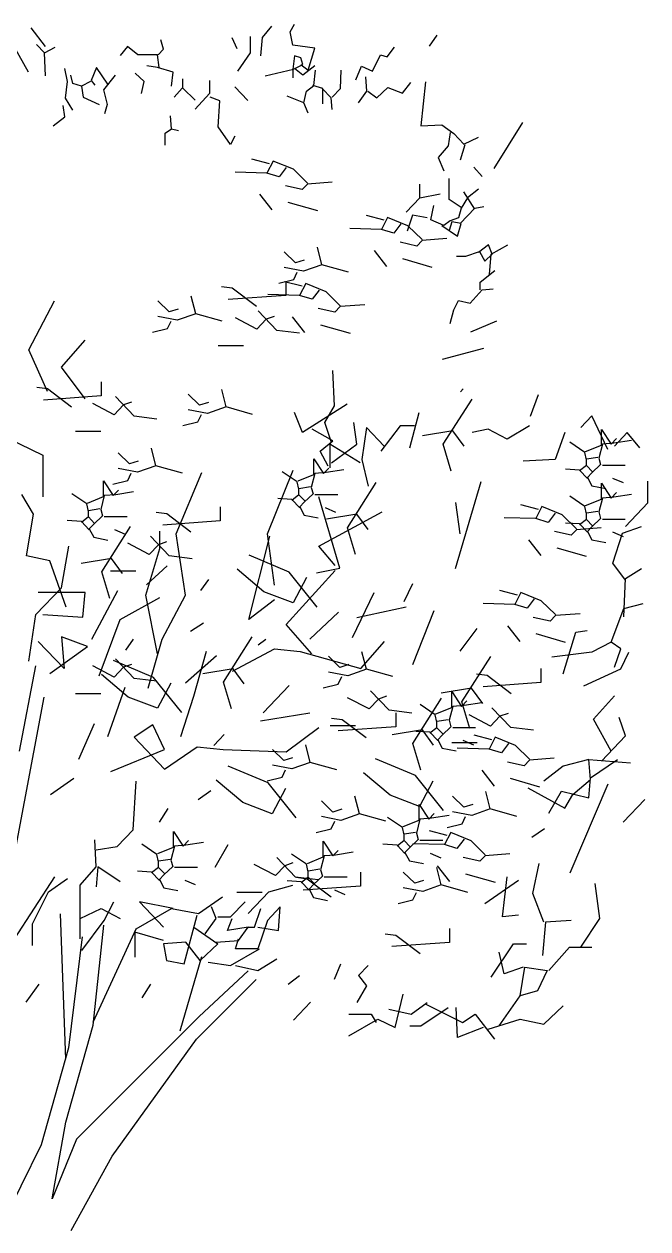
# Model space of a CAD drawing. Header units: millimetres. Extents: x 454 to 24074, y 929 to 15016.
# Drawn here: x 18737 to 19754, y 2039 to 4001 of the extents above; entities that cross this region are included whole.
import ezdxf

# ---------------------------------------------------------------- set-up
doc = ezdxf.new("R2010")
doc.units = ezdxf.units.MM
doc.linetypes.add('0', pattern=[0])
doc.layers.add('cadblocksdwg.com', color=255, linetype='Continuous')

# ---------------------------------------------------------------- blocks, each defined once
blk = doc.blocks.new('Trees side 022_cad-block.com')
at = {"linetype": '0'}
for p, q in [((299.6, 5925.7), (254.5, 5984.7)), ((993.1, 5954), (1022.3, 5990.7)), ((1080.8, 5972.4), (1095.4, 5996.9)), ((1089.5, 5929.5), (1080.8, 5972.4)), ((1525.8, 5926.6), (1550.7, 5961.3)), ((246.1, 5843.1), (201, 5922.8)), ((296.8, 5905.1), (271.4, 5931.6)), ((296.8, 5905.1), (330.6, 5922.8)), ((561.5, 5925.7), (538.9, 5896.2)), ((595.3, 5899.2), (561.5, 5925.7)), ((676.9, 5916.9), (668.5, 5946.4)), ((912.4, 5917.9), (895.9, 5952.6)), ((955.1, 5905), (955.1, 5957.1)), ((987.3, 5895.8), (993.1, 5954)), ((1159.7, 5920.3), (1089.5, 5929.5)), ((1390.5, 5892.8), (1413.9, 5923.4)), ((299.6, 5831.3), (296.8, 5905.1)), ((657.2, 5899.2), (595.3, 5899.2)), ((662.8, 5857.9), (657.2, 5899.2)), ((660, 5899.2), (676.9, 5916.9)), ((914.2, 5846.9), (955.1, 5905)), ((1095.4, 5895.8), (1089.5, 5853)), ((1115.8, 5889.7), (1095.4, 5895.8)), ((1121.7, 5868.3), (1115.8, 5889.7)), ((1139.2, 5849.9), (1159.7, 5920.3)), ((1343.7, 5846.9), (1370, 5898.9)), ((1370, 5898.9), (1390.5, 5892.8)), ((370, 5813.6), (361.5, 5854.9)), ((462.9, 5857.9), (446, 5816.6)), ((499.5, 5804.8), (462.9, 5857.9)), ((657.2, 5857.9), (623.4, 5863.8)), ((707.9, 5843.1), (657.2, 5857.9)), ((1001.9, 5831.6), (1092.4, 5853)), ((1089.5, 5853), (1089.5, 5825.4)), ((1092.4, 5853), (1121.7, 5868.3)), ((1095.4, 5856), (1121.7, 5834.6)), ((1115.8, 5868.3), (1139.2, 5849.9)), ((1121.7, 5834.6), (1159.7, 5865.2)), ((1156.7, 5800.9), (1162.6, 5849.9)), ((1241.5, 5791.8), (1244.4, 5849.9)), ((1291.1, 5819.3), (1308.7, 5862.2)), ((1308.7, 5862.2), (1343.7, 5846.9)), ((364.4, 5760.5), (370, 5813.6)), ((386.9, 5807.7), (381.3, 5834.3)), ((415, 5798.9), (386.9, 5807.7)), ((443.2, 5813.6), (415, 5798.9)), ((446, 5816.6), (457.3, 5801.8)), ((522, 5834.3), (485.4, 5787.1)), ((615, 5813.6), (586.8, 5840.2)), ((606.5, 5775.3), (615, 5813.6)), ((702.3, 5798.9), (707.9, 5843.1)), ((738.9, 5793), (738.9, 5822.5)), ((823.3, 5816.6), (823.3, 5775.3)), ((1326.2, 5782.6), (1323.3, 5828.5)), ((1440.2, 5776.5), (1466.4, 5810.1)), ((1513.2, 5813.2), (1498.6, 5672.4)), ((415, 5798.9), (420.7, 5763.5)), ((485.4, 5787.1), (496.7, 5739.9)), ((736, 5793), (710.7, 5763.5)), ((778.3, 5754.6), (738.9, 5793)), ((823.3, 5775.3), (778.3, 5725.1)), ((945.6, 5752.9), (904.2, 5796.3)), ((1124.6, 5745.8), (1072, 5767.3)), ((1124.6, 5745.8), (1133.4, 5782.6)), ((1133.4, 5782.6), (1156.7, 5800.9)), ((1185.9, 5791.8), (1153.8, 5800.9)), ((1212.2, 5761.2), (1183, 5791.8)), ((1185.9, 5742.8), (1185.9, 5791.8)), ((1215.2, 5764.2), (1241.5, 5791.8)), ((1299.9, 5745.8), (1326.2, 5782.6)), ((1329.1, 5782.6), (1358.3, 5761.2)), ((1358.3, 5761.2), (1393.4, 5794.8)), ((1393.4, 5794.8), (1440.2, 5776.5)), ((361.5, 5701.5), (355.9, 5736.9)), ((386.9, 5722.2), (364.4, 5760.5)), ((420.7, 5763.5), (471.4, 5739.9)), ((496.7, 5739.9), (488.3, 5710.4)), ((857.1, 5751.7), (826.1, 5763.5)), ((851.5, 5669.1), (857.1, 5751.7)), ((1139.2, 5712.2), (1124.6, 5745.8)), ((1215.2, 5724.4), (1212.2, 5761.2)), ((324.9, 5672), (361.5, 5701.5)), ((702.3, 5663.2), (699.4, 5704.5)), ((682.5, 5648.4), (702.3, 5663.2)), ((702.3, 5663.2), (724.8, 5657.3)), ((890.9, 5613), (851.5, 5669.1)), ((1498.6, 5672.4), (1565.8, 5675.4)), ((1565.8, 5675.4), (1603.8, 5647.9)), ((1733, 5535.8), (1824.2, 5683.4)), ((682.5, 5610.1), (682.5, 5648.4)), ((905, 5639.6), (890.9, 5613)), ((1592.1, 5651), (1586.2, 5608.1)), ((1603.8, 5647.9), (1635.9, 5614.2)), ((1635.9, 5614.2), (1682.7, 5635.6)), ((1586.2, 5608.1), (1554.1, 5571.4)), ((1638.8, 5611.2), (1624.2, 5562.2)), ((1015.5, 5551.2), (959.2, 5565.9)), ((1026.8, 5560), (1007, 5521.7)), ((1091.5, 5533.5), (1026.8, 5560)), ((1069, 5539.4), (1046.5, 5509.9)), ((1554.1, 5571.4), (1571.6, 5528.5)), ((1668.1, 5540.8), (1694.4, 5510.1)), ((1007, 5521.7), (905.7, 5524.6)), ((1046.5, 5509.9), (1007, 5521.7)), ((1136.6, 5489.2), (1091.5, 5533.5)), ((1589.2, 5436.7), (1589.2, 5504)), ((1119.7, 5468.6), (1066.2, 5480.4)), ((1136.6, 5486.3), (1119.7, 5468.6)), ((1215.4, 5492.2), (1136.6, 5486.3)), ((1495.7, 5442.8), (1495.7, 5485.7)), ((1671, 5406.1), (1635.9, 5461.2)), ((1682.7, 5470.4), (1647.6, 5442.8)), ((1023.9, 5403.7), (984.5, 5453.8)), ((1169.1, 5400.6), (1075.2, 5427.4)), ((1451.8, 5396.9), (1495.7, 5442.8)), ((1495.7, 5442.8), (1560, 5455)), ((1630.1, 5409.1), (1589.2, 5436.7)), ((1647.6, 5442.8), (1627.2, 5409.1)), ((1381.4, 5371.3), (1325, 5386)), ((1472.3, 5387.7), (1454.8, 5335.7)), ((1519, 5378.5), (1472.3, 5387.7)), ((1530.7, 5372.4), (1539.5, 5418.3)), ((1627.2, 5409.1), (1618.4, 5378.5)), ((1624.2, 5360.2), (1671, 5409.1)), ((1671, 5409.1), (1700.2, 5415.3)), ((1372.9, 5341.8), (1271.5, 5344.7)), ((1392.6, 5380.1), (1372.9, 5341.8)), ((1457.4, 5353.6), (1392.6, 5380.1)), ((1434.9, 5359.5), (1412.3, 5330)), ((1502.4, 5309.3), (1457.4, 5353.6)), ((1571.6, 5354), (1530.7, 5372.4)), ((1565.8, 5354), (1615.5, 5320.4)), ((1592.1, 5369.3), (1571.6, 5354)), ((1597.9, 5366.3), (1589.2, 5338.7)), ((1618.4, 5378.5), (1592.1, 5369.3)), ((1627.2, 5360.2), (1597.9, 5366.3)), ((1615.5, 5320.4), (1627.2, 5360.2)), ((1412.3, 5330), (1372.9, 5341.8)), ((1502.4, 5306.4), (1485.5, 5288.7)), ((1581.3, 5312.3), (1502.4, 5306.4)), ((1098.4, 5234.7), (1061.7, 5270.1)), ((1182.8, 5228.8), (1168.7, 5284.8)), ((1389.8, 5223.8), (1350.4, 5273.9)), ((1485.5, 5288.7), (1432, 5300.5)), ((1641.8, 5256.1), (1685.6, 5271.4)), ((1714.8, 5292.8), (1682.7, 5268.3)), ((1685.6, 5271.4), (1703.1, 5240.8)), ((1726.5, 5262.2), (1714.8, 5292.8)), ((1723.6, 5262.2), (1776.2, 5292.8)), ((1126.5, 5243.5), (1098.4, 5234.7)), ((1535, 5220.7), (1441, 5247.5)), ((1612.5, 5256.1), (1641.8, 5256.1)), ((1703.1, 5240.8), (1726.5, 5262.2)), ((1717.7, 5197.9), (1723.6, 5262.2)), ((1123.7, 5208.1), (1061.7, 5219.9)), ((1092.7, 5181.6), (1104, 5205.2)), ((1182.8, 5228.8), (1123.7, 5208.1)), ((1267.3, 5205.2), (1182.8, 5228.8)), ((1688.5, 5173.4), (1735.3, 5210.2)), ((896.5, 5153.7), (862.3, 5158.2)), ((973.3, 5095.5), (896.5, 5153.7)), ((1044.9, 5169.8), (1092.7, 5181.6)), ((1120, 5160.1), (1063.7, 5174.8)), ((1067.3, 5176.1), (1067.3, 5131.3)), ((1131.3, 5168.9), (1111.6, 5130.6)), ((1196.1, 5142.4), (1131.3, 5168.9)), ((1688.5, 5148.9), (1688.5, 5173.4)), ((247.1, 4957.2), (329.2, 5113.7)), ((779.6, 5072.3), (765.5, 5128.4)), ((1067.3, 5131.3), (883.6, 5117.9)), ((1111.6, 5130.6), (1010.2, 5133.5)), ((1151, 5118.8), (1111.6, 5130.6)), ((1173.5, 5148.3), (1151, 5118.8)), ((1241.1, 5098.1), (1196.1, 5142.4)), ((1603.8, 5084.7), (1618.4, 5115.3)), ((1618.4, 5115.3), (1656.4, 5106.1)), ((1656.4, 5106.1), (1694.4, 5148.9)), ((1694.4, 5148.9), (1729.4, 5152)), ((695.1, 5078.2), (658.5, 5113.6)), ((723.3, 5087.1), (695.1, 5078.2)), ((1038.8, 5019.5), (979, 5082.1)), ((1224.2, 5077.5), (1170.7, 5089.3)), ((1241.1, 5095.2), (1224.2, 5077.5)), ((1319.9, 5101.1), (1241.1, 5095.2)), ((1592.1, 5041.8), (1603.8, 5084.7)), ((720.5, 5051.7), (658.5, 5063.5)), ((689.5, 5025.1), (700.8, 5048.7)), ((779.6, 5072.3), (720.5, 5051.7)), ((864.1, 5048.7), (779.6, 5072.3)), ((974.7, 5023.9), (906.4, 5059.7)), ((1004.6, 5055.3), (974.7, 5023.9)), ((1030.2, 5064.2), (1004.6, 5055.3)), ((1128.5, 5012.6), (1089.1, 5062.7)), ((1658.4, 5014.8), (1741.3, 5049.6)), ((641.6, 5013.3), (689.5, 5025.1)), ((1111.4, 5010.5), (1038.8, 5019.5)), ((1273.7, 5009.5), (1179.7, 5036.3)), ((351.6, 4902.5), (426.3, 4988.5)), ((932, 4970.3), (850.9, 4970.3)), ((1567.2, 4928), (1699.8, 4962.7)), ((306.8, 4824.2), (247.1, 4957.2)), ((426.3, 4800.8), (351.6, 4902.5)), ((1223, 4778.9), (1217.9, 4891.2)), ((477.4, 4855.3), (477.4, 4810.6)), ((306.6, 4833), (272.4, 4837.4)), ((477.4, 4810.6), (293.8, 4797.2)), ((383.4, 4774.8), (306.6, 4833)), ((583.3, 4745.7), (523.5, 4808.3)), ((792.2, 4781), (755.6, 4816.4)), ((876.7, 4775.1), (862.6, 4831.1)), ((1625.3, 4823.8), (1633.5, 4832.5)), ((1849, 4745.6), (1873.9, 4815.1)), ((519.2, 4750.2), (450.9, 4785.9)), ((549.1, 4781.5), (519.2, 4750.2)), ((574.7, 4790.4), (549.1, 4781.5)), ((820.4, 4789.8), (792.2, 4781)), ((876.7, 4775.1), (817.6, 4754.4)), ((961.2, 4751.5), (876.7, 4775.1)), ((1263.8, 4784.2), (1120.9, 4693.3)), ((1192.3, 4725.4), (1223, 4778.9)), ((1570.1, 4655.9), (1662, 4800.3)), ((655.9, 4736.7), (583.3, 4745.7)), ((817.6, 4754.4), (755.6, 4766.2)), ((786.6, 4727.9), (797.8, 4751.5)), ((1120.9, 4693.3), (1095.3, 4757.5)), ((1462.9, 4645.2), (1493.6, 4757.5)), ((2045, 4746.8), (2009.2, 4709.4)), ((2096, 4639.8), (2045, 4746.8)), ((476.5, 4696.5), (395.4, 4696.5)), ((738.7, 4716.1), (786.6, 4727.9)), ((1217.9, 4666.6), (1151.5, 4704)), ((1212.8, 4661.2), (1192.3, 4725.4)), ((1294.4, 4655.9), (1284.2, 4725.4)), ((1325.1, 4709.4), (1309.8, 4607.7)), ((1381.2, 4650.5), (1325.1, 4709.4)), ((1432.3, 4714.7), (1371, 4634.5)), ((1478.2, 4714.7), (1432.3, 4714.7)), ((1600.8, 4698.7), (1503.8, 4682.6)), ((1636.5, 4650.5), (1600.8, 4698.7)), ((1713.1, 4704), (1662, 4693.3)), ((1774.4, 4671.9), (1713.1, 4704)), ((1845.8, 4714.7), (1774.4, 4671.9)), ((1958.2, 4693.3), (1927.5, 4607.7)), ((2075.4, 4653.4), (2075.4, 4703.6)), ((2075.4, 4703.6), (2106.4, 4656.4)), ((2157.3, 4693.3), (2116.4, 4650.5)), ((2198.1, 4645.2), (2157.3, 4693.3)), ((179.9, 4675.6), (291.9, 4620.9)), ((1177, 4634.5), (1217.9, 4666.6)), ((1304.7, 4597), (1207.6, 4655.9)), ((1207.6, 4655.9), (1207.6, 4581)), ((1212.8, 4597), (1294.4, 4655.9)), ((1595.7, 4570.3), (1570.1, 4655.9)), ((2021.9, 4629.8), (1974, 4662.3)), ((2024.7, 4632.8), (2075.4, 4653.4)), ((2078.2, 4656.4), (2067, 4612.1)), ((2114.8, 4659.3), (2078.2, 4656.4)), ((2106.4, 4656.4), (2123.3, 4674.1)), ((2171.1, 4668.2), (2114.8, 4659.3)), ((291.9, 4620.9), (291.9, 4487.9)), ((568.2, 4593.2), (531.6, 4628.6)), ((652.7, 4587.3), (638.6, 4643.4)), ((1202.5, 4586.3), (1177, 4634.5)), ((2027.5, 4606.2), (2021.9, 4629.8)), ((2027.5, 4609.2), (2064.1, 4615.1)), ((593.5, 4566.7), (531.6, 4578.5)), ((596.4, 4602.1), (568.2, 4593.2)), ((652.7, 4587.3), (593.5, 4566.7)), ((737.2, 4563.7), (652.7, 4587.3)), ((1157, 4559.6), (1157, 4609.7)), ((1157, 4609.7), (1188, 4562.5)), ((1188, 4562.5), (1204.8, 4580.2)), ((1309.8, 4607.7), (1330.2, 4522.2)), ((1927.5, 4607.7), (1825.4, 4602.4)), ((2005, 4573.8), (1960, 4576.7)), ((2027.5, 4588.5), (2005, 4570.8)), ((2027.5, 4588.5), (2027.5, 4606.2)), ((2047.2, 4567.9), (2027.5, 4588.5)), ((2072.6, 4591.5), (2044.4, 4564.9)), ((2067, 4612.1), (2072.6, 4591.5)), ((2151.4, 4588.5), (2078.2, 4588.5)), ((485, 4489.2), (485, 4539.3)), ((485, 4539.3), (515.9, 4492.1)), ((514.7, 4528.3), (562.6, 4540.1)), ((562.6, 4540.1), (573.8, 4563.7)), ((717.5, 4370.5), (799.6, 4566.1)), ((1008.7, 4370.5), (1090.8, 4573.9)), ((1103.5, 4536), (1055.6, 4568.4)), ((1106.3, 4538.9), (1157, 4559.6)), ((1159.8, 4562.5), (1148.5, 4518.3)), ((1196.4, 4565.5), (1159.8, 4562.5)), ((1252.7, 4574.3), (1196.4, 4565.5)), ((1608.7, 4259.4), (1691.6, 4537.3)), ((2030.4, 4547.2), (2005, 4573.8)), ((2044.4, 4564.9), (2030.4, 4550.2)), ((2030.4, 4550.2), (2044.4, 4523.6)), ((2145.8, 4532.5), (2112, 4547.2)), ((2223.7, 4468.7), (2223.7, 4538.2)), ((515.9, 4492.1), (532.8, 4509.8)), ((580.7, 4503.9), (524.4, 4495.1)), ((1109.1, 4512.4), (1103.5, 4536)), ((1109.1, 4515.3), (1145.7, 4521.2)), ((1109.1, 4494.7), (1109.1, 4512.4)), ((1148.5, 4518.3), (1154.2, 4497.6)), ((1264, 4389.9), (1355.9, 4534.3)), ((2044.4, 4523.6), (2089.5, 4514.8)), ((2075.4, 4481.3), (2075.4, 4531.5)), ((2075.4, 4531.5), (2106.4, 4484.3)), ((2106.4, 4484.3), (2123.3, 4502)), ((262, 4433.1), (224.7, 4495.7)), ((431.5, 4465.6), (383.6, 4498)), ((437.1, 4442), (431.5, 4465.6)), ((434.3, 4468.5), (485, 4489.2)), ((487.8, 4492.1), (476.5, 4447.9)), ((524.4, 4495.1), (487.8, 4492.1)), ((1086.6, 4479.9), (1041.5, 4482.9)), ((1109.1, 4494.7), (1086.6, 4477)), ((1111.9, 4453.4), (1086.6, 4479.9)), ((1128.8, 4474), (1109.1, 4494.7)), ((1126, 4471.1), (1111.9, 4456.3)), ((1154.2, 4497.6), (1126, 4471.1)), ((1233, 4494.7), (1159.8, 4494.7)), ((1240.2, 4261), (1173, 4487.9)), ((1623.7, 4369.8), (1610, 4470.3)), ((1874.2, 4448.2), (1817.9, 4463)), ((2021.9, 4457.8), (1974, 4490.2)), ((2024.7, 4460.7), (2075.4, 4481.3)), ((2078.2, 4484.3), (2067, 4440.1)), ((2114.8, 4487.2), (2078.2, 4484.3)), ((2171.1, 4496.1), (2114.8, 4487.2)), ((2152.2, 4393.8), (2223.7, 4468.7)), ((239.6, 4300.1), (262, 4433.1)), ((437.1, 4424.3), (414.6, 4406.6)), ((437.1, 4444.9), (473.7, 4450.8)), ((437.1, 4424.3), (437.1, 4442)), ((456.8, 4403.6), (437.1, 4424.3)), ((482.1, 4427.2), (454, 4400.7)), ((476.5, 4447.9), (482.1, 4427.2)), ((561, 4424.3), (487.8, 4424.3)), ((687.4, 4434), (653.2, 4438.5)), ((764.3, 4375.9), (687.4, 4434)), ((858.2, 4456.4), (858.2, 4411.7)), ((1111.9, 4456.3), (1126, 4429.8)), ((1126, 4429.8), (1171.1, 4420.9)), ((1173, 4331.4), (1374.6, 4440.9)), ((1227.4, 4438.6), (1193.6, 4453.4)), ((1294.6, 4432.7), (1197.6, 4416.7)), ((1330.4, 4384.6), (1294.6, 4432.7)), ((1865.7, 4418.7), (1764.4, 4421.7)), ((1885.4, 4457.1), (1865.7, 4418.7)), ((1950.2, 4430.5), (1885.4, 4457.1)), ((1927.7, 4436.4), (1905.2, 4406.9)), ((1995.3, 4386.3), (1950.2, 4430.5)), ((2027.5, 4434.2), (2021.9, 4457.8)), ((2027.5, 4437.1), (2064.1, 4443)), ((2027.5, 4416.5), (2027.5, 4434.2)), ((2067, 4440.1), (2072.6, 4419.4)), ((414.6, 4409.5), (369.5, 4412.5)), ((439.9, 4383), (414.6, 4409.5)), ((454, 4400.7), (439.9, 4385.9)), ((439.9, 4385.9), (454, 4359.4)), ((480, 4249.1), (571.9, 4393.5)), ((858.2, 4411.7), (674.6, 4398.2)), ((1289.5, 4304.3), (1264, 4389.9)), ((1905.2, 4406.9), (1865.7, 4418.7)), ((2005, 4401.7), (1960, 4404.7)), ((1995.3, 4383.3), (1978.4, 4365.6)), ((2074.1, 4389.2), (1995.3, 4383.3)), ((2027.5, 4416.5), (2005, 4398.8)), ((2030.4, 4375.2), (2005, 4401.7)), ((2047.2, 4395.8), (2027.5, 4416.5)), ((2044.4, 4392.9), (2030.4, 4378.1)), ((2072.6, 4419.4), (2044.4, 4392.9)), ((2151.4, 4416.5), (2078.2, 4416.5)), ((2142, 4372.4), (2203.2, 4393.8)), ((454, 4359.4), (499, 4350.5)), ((555.4, 4368.2), (521.6, 4383)), ((695.3, 4299.8), (635.5, 4362.4)), ((665.2, 4323.6), (665.2, 4378.4)), ((747.3, 4175), (717.5, 4370.5)), ((948.9, 4096.8), (1016.1, 4362.7)), ((1031.1, 4206.3), (1008.7, 4370.5)), ((1882.6, 4300.7), (1843.2, 4350.9)), ((1978.4, 4365.6), (1924.9, 4377.4)), ((2030.4, 4378.1), (2044.4, 4351.6)), ((2044.4, 4351.6), (2089.5, 4342.7)), ((2111.3, 4276.1), (2142, 4372.4)), ((2145.8, 4360.4), (2112, 4375.2)), ((351.6, 4198.4), (374, 4331.4)), ((631.2, 4304.3), (562.9, 4340.1)), ((620.4, 4175), (665.2, 4323.6)), ((661.1, 4335.6), (631.2, 4304.3)), ((686.7, 4344.5), (661.1, 4335.6)), ((1225.2, 4268.8), (1173, 4331.4)), ((2027.8, 4297.6), (1933.9, 4324.5)), ((314.3, 4284.5), (239.6, 4300.1)), ((366.5, 4135.9), (314.3, 4284.5)), ((510.6, 4291.9), (413.6, 4275.9)), ((546.4, 4243.8), (510.6, 4291.9)), ((622.3, 4207.3), (688.7, 4268.1)), ((767.9, 4290.9), (695.3, 4299.8)), ((1078.3, 4248.3), (950.2, 4302)), ((2152.2, 4222.6), (2111.3, 4276.1)), ((505.5, 4163.5), (480, 4249.1)), ((588.5, 4250.6), (507.4, 4250.6)), ((997.2, 4185.6), (911.7, 4257.2)), ((1068.4, 4081.1), (1225.2, 4253.2)), ((1168, 4136.4), (1078.3, 4248.3)), ((1133.8, 4230.4), (1091.1, 4149.8)), ((1165.5, 4245.4), (1240.2, 4261)), ((2152.2, 4228), (2203.2, 4260.1)), ((269.5, 4112.4), (351.6, 4198.4)), ((796.4, 4189.9), (821.3, 4224.7)), ((1445.4, 4154.3), (1472.8, 4211.7)), ((2147.1, 4105), (2152.2, 4228)), ((426.3, 4182.8), (276.9, 4182.8)), ((418.8, 4104.6), (426.3, 4182.8)), ((448.3, 4033.6), (531.2, 4189.9)), ((538.3, 4096.8), (665.2, 4167.2)), ((657.7, 3987.2), (620.4, 4175)), ((672.7, 4034.2), (747.3, 4175)), ((1031.1, 4159.3), (948.9, 4096.8)), ((1091.1, 4149.8), (997.2, 4185.6)), ((1280.8, 4039.3), (1349.4, 4183)), ((1807, 4174.4), (1750.7, 4189.2)), ((1818.2, 4183.3), (1798.5, 4144.9)), ((1883, 4156.7), (1818.2, 4183.3)), ((1860.5, 4162.6), (1837.9, 4133.1)), ((1928.1, 4112.5), (1883, 4156.7)), ((1144.5, 4033.6), (1235.7, 4120.5)), ((1293.7, 4103.1), (1451.2, 4137.8)), ((1472.8, 3953.1), (1541.4, 4125.5)), ((1798.5, 4144.9), (1697.2, 4147.9)), ((1837.9, 4133.1), (1798.5, 4144.9)), ((2006.9, 4115.4), (1928.1, 4109.5)), ((2106.2, 4024.7), (2147.1, 4131.7)), ((2147.1, 4131.7), (2208.3, 4147.7)), ((247.1, 3963.8), (269.5, 4112.4)), ((291.9, 4112.4), (418.8, 4104.6)), ((471.1, 3916.8), (538.3, 4096.8)), ((763.3, 4059.7), (804.7, 4085.7)), ((1150.5, 3987.2), (1068.4, 4081.1)), ((1815.4, 4026.9), (1776, 4077.1)), ((1911.2, 4091.8), (1857.7, 4103.6)), ((1928.1, 4109.5), (1911.2, 4091.8)), ((433.7, 4010.7), (351.6, 4042)), ((351.6, 4042), (359.1, 3940.3)), ((868.3, 3897.1), (960.2, 4041.5)), ((1623.7, 3996.2), (1678.5, 4068.1)), ((1960.6, 4023.9), (1866.7, 4050.7)), ((1953.1, 3923.1), (1993.9, 4056.8)), ((1993.9, 4056.8), (2029.6, 4062.2)), ((359.1, 3940.3), (276.9, 4026.4)), ((314.3, 3924.7), (433.7, 4010.7)), ((556, 3998.9), (580.9, 4033.6)), ((627.9, 3877.7), (672.7, 4034.2)), ((896.7, 3932.5), (1031.1, 4002.9)), ((978.8, 4016.3), (1003.6, 4033.6)), ((1031.1, 4002.9), (1113.2, 3995.1)), ((1307.4, 3940.3), (1382, 4026.4)), ((2106.2, 4024.7), (2045, 3992.6)), ((2136.9, 4003.3), (2106.2, 4024.7)), ((2116.4, 3944.5), (2136.9, 4003.3)), ((645.2, 3911.9), (517.1, 3965.6)), ((583.3, 3908.7), (523.5, 3971.3)), ((746.7, 3894.7), (846.1, 3981.5)), ((773.4, 3852.6), (814.6, 3996.2)), ((1113.2, 3995.1), (1307.4, 3940.3)), ((1240.2, 3944), (1203.6, 3979.4)), ((1324.7, 3938.1), (1310.6, 3994.1)), ((1629.9, 3834.5), (1721.8, 3978.9)), ((2045, 3992.6), (1917.3, 3976.6)), ((2136.9, 3939.1), (2162.4, 3992.6)), ((217.1, 3676.2), (269.3, 3949.2)), ((519.2, 3913.2), (450.9, 3948.9)), ((549.1, 3944.5), (519.2, 3913.2)), ((574.7, 3953.4), (549.1, 3944.5)), ((898.9, 3939.9), (801.9, 3923.8)), ((934.6, 3891.8), (898.9, 3939.9)), ((1265.6, 3917.4), (1203.6, 3929.2)), ((1268.4, 3952.8), (1240.2, 3944)), ((1324.7, 3938.1), (1265.6, 3917.4)), ((1409.2, 3914.5), (1324.7, 3938.1)), ((1710.3, 3917.7), (1676.2, 3922.2)), ((1881.2, 3940.1), (1881.2, 3895.4)), ((2019.4, 3885.7), (2136.9, 3939.1)), ((564.1, 3849.3), (478.7, 3920.9)), ((655.9, 3899.7), (583.3, 3908.7)), ((734.9, 3800.1), (645.2, 3911.9)), ((700.7, 3894), (658, 3813.5)), ((893.8, 3811.5), (868.3, 3897.1)), ((995.3, 3799.2), (1078.2, 3886)), ((1186.7, 3879.1), (1234.6, 3890.9)), ((1234.6, 3890.9), (1245.9, 3914.5)), ((1881.2, 3895.4), (1697.5, 3882)), ((1787.2, 3859.6), (1710.3, 3917.7)), ((199.8, 3339.5), (295.3, 3849.1)), ((476.5, 3859.5), (395.4, 3859.5)), ((499.2, 3723.3), (554, 3881.3)), ((658, 3813.5), (564.1, 3849.3)), ((732.3, 3723.3), (773.4, 3852.6)), ((1333.1, 3811.5), (1264.8, 3847.3)), ((1397.2, 3807), (1337.4, 3869.6)), ((1388.6, 3851.7), (1363, 3842.8)), ((1473.1, 3701.5), (1565, 3846)), ((1660.5, 3877.3), (1563.5, 3861.3)), ((1597.5, 3816.4), (1597.5, 3866.6)), ((1597.5, 3866.6), (1628.5, 3819.4)), ((1696.3, 3829.2), (1660.5, 3877.3)), ((2050.1, 3778.7), (2116.4, 3853.6)), ((1363, 3842.8), (1333.1, 3811.5)), ((1469.8, 3798), (1397.2, 3807)), ((1544, 3792.8), (1496.2, 3825.3)), ((1546.8, 3795.8), (1597.5, 3816.4)), ((1600.3, 3819.4), (1589.1, 3775.1)), ((1636.9, 3822.3), (1600.3, 3819.4)), ((1628.5, 3819.4), (1645.4, 3837.1)), ((1655.4, 3748.9), (1629.9, 3834.5)), ((1693.3, 3831.2), (1636.9, 3822.3)), ((1785.5, 3752.2), (1725.7, 3814.9)), ((987, 3773.1), (1144.5, 3799.2)), ((1247.4, 3776.9), (1213.2, 3781.4)), ((1324.3, 3718.8), (1247.4, 3776.9)), ((1418.2, 3799.3), (1418.2, 3754.6)), ((1549.7, 3769.2), (1544, 3792.8)), ((1549.7, 3772.2), (1586.3, 3778.1)), ((1549.7, 3751.5), (1549.7, 3769.2)), ((1589.1, 3775.1), (1594.7, 3754.5)), ((1721.4, 3756.7), (1653.1, 3792.5)), ((1751.3, 3788), (1721.4, 3756.7)), ((1776.9, 3797), (1751.3, 3788)), ((2106.2, 3677.1), (2050.1, 3778.7)), ((2152.2, 3725.2), (2131.8, 3784)), ((406.8, 3651.6), (456.6, 3764.5)), ((642.8, 3760.4), (583.1, 3721.3)), ((680.1, 3682.2), (642.8, 3760.4)), ((854.4, 3712.4), (871, 3729.7)), ((1068.4, 3674.3), (1173, 3752.6)), ((1290.4, 3757.8), (1209.3, 3757.8)), ((1418.2, 3754.6), (1234.6, 3741.1)), ((1503.7, 3744.3), (1406.7, 3728.3)), ((1527.1, 3736.8), (1482.1, 3739.7)), ((1539.4, 3696.2), (1503.7, 3744.3)), ((1549.7, 3751.5), (1527.1, 3733.8)), ((1552.5, 3710.2), (1527.1, 3736.8)), ((1569.4, 3730.9), (1549.7, 3751.5)), ((1594.7, 3754.5), (1566.6, 3727.9)), ((1673.6, 3751.5), (1600.3, 3751.5)), ((1858.1, 3743.3), (1785.5, 3752.2)), ((583.1, 3721.3), (680.1, 3619.6)), ((837.8, 3695), (854.4, 3712.4)), ((1145.5, 3640.8), (1131.4, 3696.9)), ((1498.6, 3616), (1473.1, 3701.5)), ((1566.6, 3727.9), (1552.5, 3713.2)), ((1552.5, 3713.2), (1566.6, 3686.6)), ((1678.7, 3703), (1597.5, 3703)), ((1667.9, 3695.5), (1634.1, 3710.2)), ((1724.8, 3712.9), (1668.5, 3727.7)), ((1736.1, 3721.8), (1716.4, 3683.4)), ((1800.9, 3695.2), (1736.1, 3721.8)), ((1778.3, 3701.1), (1755.8, 3671.6)), ((1845.9, 3651), (1800.9, 3695.2)), ((2075.6, 3645), (2152.2, 3725.2)), ((508.4, 3611.8), (680.1, 3682.2)), ((680.1, 3619.6), (784.7, 3690)), ((784.7, 3690), (866.8, 3682.2)), ((866.8, 3682.2), (1068.4, 3674.3)), ((1061, 3646.7), (1024.4, 3682.1)), ((1089.2, 3655.6), (1061, 3646.7)), ((1481.5, 3599), (1353.4, 3652.7)), ((1566.6, 3686.6), (1611.6, 3677.8)), ((1716.4, 3683.4), (1615, 3686.4)), ((1755.8, 3671.6), (1716.4, 3683.4)), ((1924.8, 3653.9), (1845.9, 3648)), ((1011.1, 3575.6), (883, 3629.2)), ((1086.4, 3620.2), (1024.4, 3632)), ((1055.4, 3593.6), (1066.7, 3617.2)), ((1145.5, 3640.8), (1086.4, 3620.2)), ((1230, 3617.2), (1145.5, 3640.8)), ((1733.3, 3565.4), (1693.9, 3615.6)), ((1829, 3630.3), (1775.5, 3642.1)), ((1845.9, 3648), (1829, 3630.3)), ((1953.1, 3628.9), (1891.8, 3580.8)), ((2034.8, 3650.3), (1953.1, 3628.9)), ((2039.9, 3586.1), (2034.8, 3650.3)), ((2034.8, 3650.3), (2167.5, 3639.6)), ((2039.9, 3591.5), (2126.7, 3650.3)), ((315.7, 3538.7), (390.3, 3590.8)), ((579.7, 3425.7), (589.9, 3580.8)), ((930, 3512.9), (844.5, 3584.5)), ((1007.5, 3581.8), (1055.4, 3593.6)), ((1400.4, 3536.4), (1315, 3608)), ((1571.2, 3487.2), (1481.5, 3599)), ((1537, 3581.1), (1494.3, 3500.6)), ((1878.5, 3562.3), (1784.5, 3589.2)), ((1983.7, 3538), (2039.9, 3586.1)), ((2034.8, 3527.3), (2039.9, 3591.5)), ((787.1, 3522.1), (828.3, 3550.9)), ((1100.8, 3463.7), (1011.1, 3575.6)), ((1066.6, 3557.7), (1023.9, 3477.1)), ((1720.4, 3492.2), (1706.4, 3548.2)), ((1840.7, 3559.4), (1958.2, 3495.2)), ((1907.1, 3479.2), (1948, 3548.7)), ((1948, 3548.7), (2034.8, 3527.3)), ((1958.2, 3495.2), (1983.7, 3538)), ((1974.9, 3288), (2097.1, 3572.5)), ((1023.9, 3477.1), (930, 3512.9)), ((1217.8, 3482.4), (1181.2, 3517.8)), ((1302.3, 3476.5), (1288.2, 3532.6)), ((1494.3, 3500.6), (1400.4, 3536.4)), ((1493, 3456.6), (1493, 3506.8)), ((1493, 3506.8), (1524, 3459.6)), ((1636, 3498.1), (1599.4, 3533.5)), ((1664.1, 3506.9), (1636, 3498.1)), ((2144.8, 3450.3), (2213.4, 3522.1)), ((663.7, 3450.3), (691.2, 3493.4)), ((1243.2, 3455.9), (1181.2, 3467.7)), ((1246, 3491.3), (1217.8, 3482.4)), ((1302.3, 3476.5), (1243.2, 3455.9)), ((1386.8, 3452.9), (1302.3, 3476.5)), ((1439.5, 3433), (1391.6, 3465.5)), ((1532.4, 3462.5), (1495.8, 3459.6)), ((1524, 3459.6), (1540.9, 3477.3)), ((1588.7, 3471.4), (1532.4, 3462.5)), ((1661.3, 3471.5), (1599.4, 3483.3)), ((1630.3, 3445), (1641.6, 3468.6)), ((1720.4, 3492.2), (1661.3, 3471.5)), ((1804.9, 3468.6), (1720.4, 3492.2)), ((528.6, 3372.2), (579.7, 3425.7)), ((1164.3, 3417.5), (1212.2, 3429.3)), ((1212.2, 3429.3), (1223.5, 3452.9)), ((1445.1, 3409.4), (1439.5, 3433)), ((1442.3, 3436), (1493, 3456.6)), ((1495.8, 3459.6), (1484.5, 3415.3)), ((1583, 3407.8), (1526.7, 3422.6)), ((1582.5, 3433.2), (1630.3, 3445)), ((1852.7, 3401.8), (1893.5, 3430.3)), ((462.2, 3308), (457.1, 3393.6)), ((709, 3370.6), (709, 3420.7)), ((709, 3420.7), (739.9, 3373.5)), ((739.9, 3373.5), (756.8, 3391.2)), ((804.7, 3385.3), (748.4, 3376.5)), ((1186.8, 3339.3), (1186.8, 3389.4)), ((1186.8, 3389.4), (1217.8, 3342.2)), ((1445.1, 3391.7), (1422.6, 3374)), ((1445.1, 3412.4), (1481.7, 3418.3)), ((1445.1, 3391.7), (1445.1, 3409.4)), ((1464.8, 3371.1), (1445.1, 3391.7)), ((1490.2, 3394.7), (1462, 3368.1)), ((1484.5, 3415.3), (1490.2, 3394.7)), ((1569, 3391.7), (1495.8, 3391.7)), ((1594.2, 3416.7), (1574.5, 3378.3)), ((1659, 3390.1), (1594.2, 3416.7)), ((1636.5, 3396), (1613.9, 3366.5)), ((1704, 3345.9), (1659, 3390.1)), ((462.2, 3361.5), (528.6, 3372.2)), ((655.5, 3347), (607.6, 3379.4)), ((661.1, 3323.4), (655.5, 3347)), ((658.3, 3349.9), (709, 3370.6)), ((711.8, 3373.5), (700.5, 3329.3)), ((748.4, 3376.5), (711.8, 3373.5)), ((842, 3306.6), (883.1, 3378.5)), ((1133.3, 3315.7), (1085.5, 3348.1)), ((1226.3, 3345.2), (1189.7, 3342.2)), ((1217.8, 3342.2), (1234.7, 3359.9)), ((1282.6, 3354), (1226.3, 3345.2)), ((1422.6, 3377), (1377.5, 3379.9)), ((1447.9, 3350.4), (1422.6, 3377)), ((1462, 3368.1), (1447.9, 3353.4)), ((1447.9, 3353.4), (1462, 3326.8)), ((1574.5, 3378.3), (1473.2, 3381.3)), ((1563.4, 3335.7), (1529.6, 3350.4)), ((1613.9, 3366.5), (1574.5, 3378.3)), ((1782.9, 3348.8), (1704, 3342.9)), ((411.2, 3249.2), (462.2, 3308)), ((467.3, 3308), (462.2, 3243.8)), ((538.8, 3259.9), (467.3, 3308)), ((661.1, 3326.3), (697.7, 3332.2)), ((661.1, 3305.7), (661.1, 3323.4)), ((706.2, 3308.6), (678, 3282.1)), ((700.5, 3329.3), (706.2, 3308.6)), ((1034.4, 3279.5), (966.1, 3315.3)), ((1064.3, 3310.9), (1034.4, 3279.5)), ((1098.5, 3275.1), (1038.7, 3337.7)), ((1090, 3319.8), (1064.3, 3310.9)), ((1139, 3292.1), (1133.3, 3315.7)), ((1136.2, 3318.6), (1186.8, 3339.3)), ((1189.7, 3342.2), (1178.4, 3298)), ((1462, 3326.8), (1507.1, 3318)), ((1591.4, 3260.3), (1552, 3310.5)), ((1687.2, 3325.2), (1633.7, 3337)), ((1704, 3342.9), (1687.2, 3325.2)), ((1856.1, 3222.4), (1876.5, 3318.7)), ((199.8, 3075.6), (330.1, 3275.8)), ((309.1, 3227.8), (370.3, 3270.6)), ((638.6, 3290.9), (593.5, 3293.9)), ((661.1, 3305.7), (638.6, 3288)), ((663.9, 3264.4), (638.6, 3290.9)), ((680.8, 3285), (661.1, 3305.7)), ((678, 3282.1), (663.9, 3267.3)), ((785, 3305.7), (711.8, 3305.7)), ((1171.1, 3266.1), (1098.5, 3275.1)), ((1135.4, 3268.5), (1101.2, 3273)), ((1139, 3274.4), (1116.5, 3256.7)), ((1212.3, 3210.3), (1135.4, 3268.5)), ((1139, 3295), (1175.6, 3300.9)), ((1139, 3274.4), (1139, 3292.1)), ((1158.7, 3253.7), (1139, 3274.4)), ((1184, 3277.3), (1155.9, 3250.8)), ((1178.4, 3298), (1184, 3277.3)), ((1262.9, 3274.4), (1189.7, 3274.4)), ((1306.2, 3290.9), (1306.2, 3246.1)), ((1479.2, 3255.6), (1442.6, 3291)), ((1563.6, 3249.7), (1549.6, 3305.7)), ((1736.6, 3257.3), (1642.6, 3284.1)), ((1759.1, 3147.5), (1774.4, 3275.9)), ((411.2, 3078), (411.2, 3249.2)), ((663.9, 3267.3), (678, 3240.8)), ((678, 3240.8), (723, 3231.9)), ((779.4, 3249.6), (745.6, 3264.4)), ((1013.6, 3227.8), (1090.2, 3249.2)), ((1116.5, 3259.6), (1071.4, 3262.6)), ((1141.8, 3233.1), (1116.5, 3259.6)), ((1306.2, 3246.1), (1122.6, 3232.7)), ((1155.9, 3250.8), (1141.8, 3236)), ((1141.8, 3236), (1155.9, 3209.5)), ((1257.2, 3218.3), (1223.5, 3233.1)), ((1504.5, 3229), (1442.6, 3240.8)), ((1507.3, 3264.4), (1479.2, 3255.6)), ((1563.6, 3249.7), (1504.5, 3229)), ((1648.1, 3226.1), (1563.6, 3249.7)), ((1702.9, 3190.3), (1810.1, 3265.2)), ((2070.5, 3142.2), (2055.2, 3254.5)), ((258, 3126.1), (309.1, 3227.8)), ((487.8, 3136.8), (518.4, 3195.7)), ((707.3, 3174.3), (600.1, 3195.7)), ((600.1, 3195.7), (676.7, 3115.4)), ((789, 3158.2), (865.6, 3211.7)), ((891.1, 3147.5), (937.1, 3195.7)), ((991.7, 3225.9), (910.6, 3225.9)), ((947.3, 3158.2), (1013.6, 3227.8)), ((1155.9, 3209.5), (1200.9, 3200.6)), ((1425.7, 3190.7), (1473.5, 3202.5)), ((1473.5, 3202.5), (1484.8, 3226.1)), ((1891.8, 3131.5), (1856.1, 3222.4)), ((364.8, 2693.4), (347.4, 3157.5)), ((411.2, 3142.2), (477.5, 3174.3)), ((477.5, 3174.3), (538.8, 3142.2)), ((589.9, 3110.1), (702.2, 3174.3)), ((702.2, 3174.3), (789, 3158.2)), ((743, 2997.8), (783.9, 3152.9)), ((845.2, 3142.2), (829.8, 3179.6)), ((967.7, 3115.4), (988.1, 3174.3)), ((1049.4, 3179.6), (1008.5, 3136.8)), ((1044.3, 3104.7), (1049.4, 3179.6)), ((1810.1, 3152.9), (1759.1, 3147.5)), ((258, 3056.6), (258, 3126.1)), ((416.3, 3040.6), (487.8, 3136.8)), ((451.7, 2802.6), (486.4, 3121.1)), ((773.7, 3115.4), (850.3, 3062)), ((809.4, 3094.1), (845.2, 3142.2)), ((850.3, 3147.5), (891.1, 3147.5)), ((880.9, 3104.7), (896.2, 3142.2)), ((947.3, 3115.4), (880.9, 3104.7)), ((916.6, 3072.7), (947.3, 3115.4)), ((947.3, 3115.4), (967.7, 3115.4)), ((1008.5, 3136.8), (977.9, 3045.9)), ((977.9, 3115.4), (1044.3, 3104.7)), ((1896.9, 3131.5), (1886.7, 3024.5)), ((1978.6, 3136.8), (1896.9, 3131.5)), ((2009.2, 3051.3), (2070.5, 3142.2)), ((416.9, 3084.7), (373.5, 2729.8)), ((451.7, 2811.7), (590.6, 3112)), ((676.7, 3072.7), (584.8, 3099.4)), ((584.8, 3099.4), (584.8, 3019.2)), ((906.4, 3045.9), (916.6, 3078)), ((1419.1, 3088.6), (1385, 3093)), ((1496, 3030.4), (1419.1, 3088.6)), ((1590, 3110.9), (1590, 3066.2)), ((748.1, 3067.3), (676.7, 3062)), ((676.7, 3062), (686.9, 3008.5)), ((794.1, 3008.5), (748.1, 3067.3)), ((850.3, 3062), (794.1, 3008.5)), ((845.2, 3067.3), (916.6, 3072.7)), ((891.1, 2992.4), (983, 3045.9)), ((977.9, 3045.9), (906.4, 3045.9)), ((1590, 3066.2), (1406.3, 3052.8)), ((1723.3, 2955), (1794.8, 3062)), ((1794.8, 3062), (1835.6, 3062)), ((1907.1, 2976.4), (1973.5, 3051.3)), ((1973.5, 3051.3), (2045, 3051.3)), ((686.9, 3008.5), (743, 2997.8)), ((729.6, 2784.4), (799.1, 3021)), ((819.6, 3003.1), (891.1, 2992.4)), ((977.9, 2976.4), (1039.2, 3013.8)), ((1764.2, 2965.7), (1748.8, 3035.2)), ((946.8, 2975.5), (790.4, 2829.9)), ((906.4, 2992.4), (977.9, 2976.4)), ((1223, 2949.6), (1243.4, 2997.8)), ((1330.2, 2992.4), (1299.5, 2960.3)), ((1825.4, 2987.1), (1764.2, 2965.7)), ((1815.2, 2896.1), (1830.5, 2987.1)), ((1830.5, 2987.1), (1902, 2976.4)), ((1902, 2976.4), (1871.4, 2912.2)), ((238.6, 2875.6), (279.7, 2933.1)), ((608.9, 2890), (636.3, 2933.1)), ((781.7, 2757.1), (972.8, 2948.2)), ((1074.9, 2933.6), (1110.6, 2960.3)), ((1325.1, 2928.2), (1294.4, 2874.8)), ((1299.5, 2960.3), (1325.1, 2928.2)), ((1417, 2794.5), (1442.5, 2901.5)), ((1748.8, 2799.9), (1815.2, 2896.1)), ((1871.4, 2912.2), (1815.2, 2896.1)), ((1092.3, 2818.6), (1146.7, 2875.5)), ((1396.6, 2853.4), (1468, 2837.3)), ((1468, 2837.3), (1519.1, 2874.8)), ((1498.7, 2799.9), (1585.5, 2858.7)), ((1514, 2869.4), (1631.4, 2810.6)), ((1616.1, 2762.4), (1611, 2858.7)), ((1891.8, 2805.2), (1953.1, 2864.1)), ((790.4, 2829.9), (399.5, 2438.7)), ((1268.9, 2837.3), (1340.4, 2837.3)), ((1268.9, 2767.8), (1360.8, 2821.3)), ((1340.4, 2837.3), (1355.7, 2810.6)), ((1360.8, 2821.3), (1417, 2794.5)), ((1631.4, 2810.6), (1672.3, 2837.3)), ((1672.3, 2837.3), (1733.5, 2757.1)), ((1713.1, 2789.2), (1815.2, 2821.3)), ((1815.2, 2821.3), (1891.8, 2805.2)), ((364.8, 2493.2), (451.7, 2802.6)), ((1462.9, 2799.9), (1498.7, 2799.9)), ((1697.8, 2794.5), (1616.1, 2762.4)), ((373.5, 2729.8), (286.6, 2420.5)), ((512.5, 2384.1), (781.7, 2757.1)), ((321.4, 2247.6), (364.8, 2493.2)), ((399.5, 2438.7), (321.4, 2247.6)), ((286.6, 2420.5), (156.3, 2156.6)), ((382.2, 2147.5), (512.5, 2384.1))]:
    blk.add_line(p, q, dxfattribs=at)

msp = doc.modelspace()

# ---------------------------------------------------------------- block references
at = {"layer": 'cadblocksdwg.com', "xscale": 0.5103099452236204, "yscale": 0.5103099452236204, "zscale": 0.5103099452236204}
msp.add_blockref('Trees side 022_cad-block.com', (18619.1, 940.9), dxfattribs=at)

doc.saveas('drawing.dxf')
